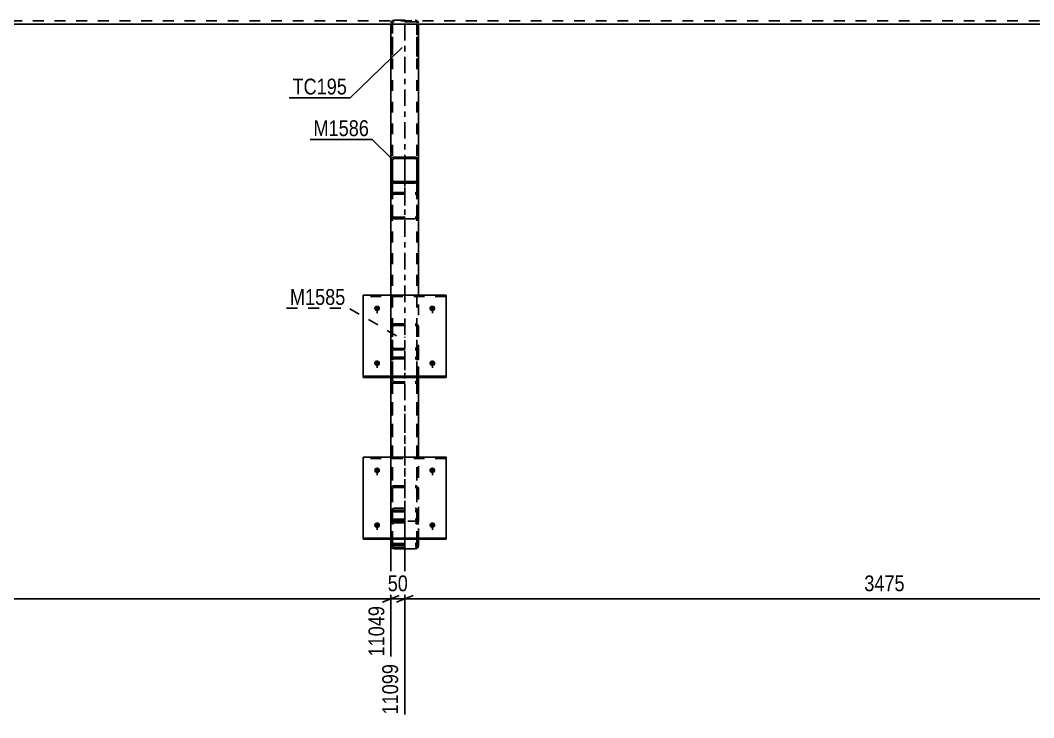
# Model space of a CAD drawing. Header units: millimetres. Extents: x -118 to 1071, y -539 to 302.
# Drawn here: x 484.5 to 668.1, y 100.3 to 226.5 of the extents above; entities that cross this region are included whole.
import ezdxf

# ---------------------------------------------------------------- set-up
doc = ezdxf.new("R2010")
doc.units = ezdxf.units.MM
doc.linetypes.add('DXK_LINE_DOT2', pattern=[3.9198, 1.9599, -1.9599])
doc.linetypes.add('DXK_LINE_DOT3', pattern=[5.9187, 2.979, -0.9799, 0.9799, -0.9799])
doc.styles.add('Arial Narrow', font='ARIALN.TTF', dxfattribs={"height": 0.2})

# ---------------------------------------------------------------- blocks, each defined once
blk = doc.blocks.new('Part-761550375-6408 - 6350')
at = {"color": 2, "linetype": 'Continuous'}
for p, q in [((546.65, 176.72), (561.65, 176.72)), ((546.65, 162.06), (546.65, 176.72)), ((561.65, 176.72), (561.65, 161.87)), ((546.65, 161.87), (546.65, 162.06)), ((546.65, 162.06), (561.65, 162.06)), ((561.65, 161.87), (546.65, 161.87))]:
    blk.add_line(p, q, dxfattribs=at)
at = {"color": 7, "linetype": 'DXK_LINE_DOT2'}
for p, q in [((546.65, 176.53), (546.65, 176.72)), ((561.65, 176.53), (546.65, 176.53)), ((561.65, 176.72), (561.65, 176.53))]:
    blk.add_line(p, q, dxfattribs=at)
blk = doc.blocks.new('Part-761550375-6446 - 6350')
at = {"color": 7, "linetype": 'DXK_LINE_DOT2'}
for p, q in [((727.9, 226.42), (-0.81, 226.42)), ((556.65, 225.82), (551.65, 225.82))]:
    blk.add_line(p, q, dxfattribs=at)
at = {"color": 2, "linetype": 'Continuous'}
for p, q in [((551.65, 225.82), (256.65, 225.82)), ((727.9, 225.82), (556.65, 225.82))]:
    blk.add_line(p, q, dxfattribs=at)
blk = doc.blocks.new('Bolt-761550375-6475 - 6350')
at = {"linetype": 'Continuous'}
for points in [[(559.15, 173.84), (559.04, 173.85), (558.93, 173.88), (558.83, 173.94), (558.74, 174.01), (558.68, 174.1), (558.63, 174.2), (558.61, 174.3), (558.61, 174.41), (558.63, 174.52), (558.68, 174.62), (558.74, 174.7), (558.83, 174.78), (558.93, 174.83), (559.04, 174.87), (559.15, 174.88), (559.27, 174.87), (559.38, 174.83), (559.48, 174.78), (559.56, 174.7), (559.63, 174.62), (559.68, 174.52), (559.7, 174.41), (559.7, 174.3), (559.68, 174.2), (559.63, 174.1), (559.56, 174.01), (559.48, 173.94), (559.38, 173.88), (559.27, 173.85)], [(559.15, 163.91), (559.04, 163.92), (558.93, 163.95), (558.83, 164.01), (558.74, 164.08), (558.68, 164.17), (558.63, 164.27), (558.61, 164.37), (558.61, 164.48), (558.63, 164.59), (558.68, 164.69), (558.74, 164.78), (558.83, 164.85), (558.93, 164.9), (559.04, 164.94), (559.15, 164.95), (559.27, 164.94), (559.38, 164.9), (559.48, 164.85), (559.56, 164.78), (559.63, 164.69), (559.68, 164.59), (559.7, 164.48), (559.7, 164.37), (559.68, 164.27), (559.63, 164.17), (559.56, 164.08), (559.48, 164.01), (559.38, 163.95), (559.27, 163.92)]]:
    blk.add_hatch(color=1, dxfattribs=at).paths.add_polyline_path(points)
at = {"color": 1, "linetype": 'Continuous'}
for p, q in [((559.15, 174.76), (559.15, 173.49)), ((559.15, 164.83), (559.15, 163.57))]:
    blk.add_line(p, q, dxfattribs=at)
blk = doc.blocks.new('Part-761550375-6529 - 6350')
at = {"color": 2, "linetype": 'Continuous'}
for p, q in [((556.05, 225.82), (551.65, 225.82)), ((551.65, 201.18), (551.65, 225.82)), ((556.65, 225.82), (556.05, 225.82)), ((556.65, 201.18), (556.65, 225.82)), ((551.65, 176.72), (551.65, 191.16)), ((556.65, 176.72), (556.65, 191.16)), ((551.65, 147.41), (551.65, 161.87)), ((556.65, 147.41), (556.65, 161.36)), ((551.65, 131.42), (551.65, 132.56)), ((551.7, 131.19), (551.65, 131.42)), ((551.83, 131), (551.7, 131.19)), ((552.02, 130.87), (551.83, 131)), ((552.25, 130.82), (552.02, 130.87)), ((552.25, 130.82), (556.05, 130.82)), ((556.28, 130.87), (556.05, 130.82)), ((556.48, 131), (556.28, 130.87)), ((556.61, 131.19), (556.48, 131)), ((556.65, 131.42), (556.61, 131.19)), ((556.65, 131.42), (556.65, 132.05))]:
    blk.add_line(p, q, dxfattribs=at)
at = {"color": 7, "linetype": 'DXK_LINE_DOT2'}
for p, q in [((551.95, 131.42), (551.95, 225.82)), ((556.35, 131.42), (556.35, 225.82)), ((551.65, 191.16), (551.65, 201.18)), ((556.65, 191.16), (556.65, 201.18)), ((551.65, 161.87), (551.65, 176.72)), ((556.65, 161.36), (556.65, 176.72)), ((551.65, 132.56), (551.65, 147.41)), ((556.65, 132.05), (556.65, 147.41)), ((552.02, 135.78), (552.25, 135.82)), ((552.25, 135.82), (556.05, 135.82)), ((556.05, 135.82), (556.28, 135.78)), ((551.65, 135.22), (551.7, 135.45)), ((551.7, 135.45), (551.83, 135.65)), ((551.83, 135.65), (552.02, 135.78)), ((551.98, 135.34), (551.95, 135.22)), ((552.04, 135.44), (551.98, 135.34)), ((552.14, 135.5), (552.04, 135.44)), ((552.25, 135.52), (552.14, 135.5)), ((552.25, 135.52), (556.05, 135.52)), ((556.17, 135.5), (556.05, 135.52)), ((556.27, 135.44), (556.17, 135.5)), ((556.33, 135.34), (556.27, 135.44)), ((556.28, 135.78), (556.48, 135.65)), ((556.35, 135.22), (556.33, 135.34)), ((556.48, 135.65), (556.61, 135.45)), ((556.61, 135.45), (556.65, 135.22)), ((551.95, 131.42), (551.98, 131.31)), ((551.98, 131.31), (552.04, 131.21)), ((552.04, 131.21), (552.14, 131.15)), ((552.14, 131.15), (552.25, 131.12)), ((552.25, 131.12), (556.05, 131.12)), ((556.05, 131.12), (556.17, 131.15)), ((556.17, 131.15), (556.27, 131.21)), ((556.27, 131.21), (556.33, 131.31)), ((556.33, 131.31), (556.35, 131.42))]:
    blk.add_line(p, q, dxfattribs=at)
at = {"color": 7, "linetype": 'DXK_LINE_DOT3'}
blk.add_line((554.15, 225.82), (554.15, 133.32), dxfattribs=at)
blk = doc.blocks.new('Part-761550375-6550 - 6350')
at = {"color": 2, "linetype": 'Continuous'}
for p, q in [((546.65, 147.41), (561.65, 147.41)), ((546.65, 132.75), (546.65, 147.41)), ((561.65, 147.41), (561.65, 132.56)), ((546.65, 132.56), (546.65, 132.75)), ((546.65, 132.75), (561.65, 132.75)), ((561.65, 132.56), (546.65, 132.56))]:
    blk.add_line(p, q, dxfattribs=at)
at = {"color": 7, "linetype": 'DXK_LINE_DOT2'}
for p, q in [((546.65, 147.21), (546.65, 147.41)), ((561.65, 147.21), (546.65, 147.21)), ((561.65, 147.41), (561.65, 147.21))]:
    blk.add_line(p, q, dxfattribs=at)
blk = doc.blocks.new('Part-761550375-6555 - 6350')
at = {"color": 7, "linetype": 'DXK_LINE_DOT2'}
for p, q in [((552.25, 135.82), (552.02, 135.78)), ((552.25, 135.82), (556.05, 135.82)), ((556.28, 135.78), (556.05, 135.82)), ((551.7, 135.45), (551.65, 135.22)), ((551.65, 131.42), (551.65, 135.22)), ((551.83, 135.65), (551.7, 135.45)), ((552.02, 135.78), (551.83, 135.65)), ((551.95, 135.22), (551.98, 135.34)), ((551.95, 131.42), (551.95, 135.22)), ((551.98, 135.34), (552.04, 135.44)), ((552.04, 135.44), (552.14, 135.5)), ((552.14, 135.5), (552.25, 135.52)), ((552.25, 135.52), (556.05, 135.52)), ((556.05, 135.52), (556.17, 135.5)), ((556.17, 135.5), (556.27, 135.44)), ((556.27, 135.44), (556.33, 135.34)), ((556.48, 135.65), (556.28, 135.78)), ((556.33, 135.34), (556.35, 135.22)), ((556.35, 131.42), (556.35, 135.22)), ((556.61, 135.45), (556.48, 135.65)), ((556.65, 135.22), (556.61, 135.45)), ((556.65, 131.42), (556.65, 135.22)), ((551.98, 131.31), (551.95, 131.42)), ((552.04, 131.21), (551.98, 131.31)), ((552.14, 131.15), (552.04, 131.21)), ((552.25, 131.12), (552.14, 131.15)), ((552.25, 131.12), (556.05, 131.12)), ((556.17, 131.15), (556.05, 131.12)), ((556.27, 131.21), (556.17, 131.15)), ((556.27, 131.21), (556.28, 131.24)), ((556.28, 131.24), (556.33, 131.31)), ((556.33, 131.31), (556.35, 131.42))]:
    blk.add_line(p, q, dxfattribs=at)
at = {"color": 7, "linetype": 'DXK_LINE_DOT3'}
blk.add_line((554.15, 133.32), (554.15, 133.32), dxfattribs=at)
at = {"color": 2, "linetype": 'Continuous'}
for p, q in [((551.65, 131.42), (551.7, 131.19)), ((551.7, 131.19), (551.83, 131)), ((551.83, 131), (552.02, 130.87)), ((552.02, 130.87), (552.25, 130.82)), ((552.25, 130.82), (556.05, 130.82)), ((556.05, 130.82), (556.28, 130.87)), ((556.28, 130.87), (556.48, 131)), ((556.48, 131), (556.61, 131.19)), ((556.61, 131.19), (556.65, 131.42))]:
    blk.add_line(p, q, dxfattribs=at)
blk = doc.blocks.new('Part-761550375-6566 - 6350')
at = {"color": 7, "linetype": 'DXK_LINE_DOT2'}
for p, q in [((551.65, 226.06), (551.69, 226.18)), ((551.65, 219.94), (551.65, 226.06)), ((556.65, 225.82), (551.65, 225.82)), ((551.69, 226.18), (551.7, 226.2)), ((551.7, 226.2), (551.83, 226.37)), ((551.83, 226.37), (552.02, 226.48)), ((551.98, 226.13), (551.95, 226.06)), ((551.95, 226.06), (551.95, 219.94)), ((552.03, 226.18), (551.98, 226.13)), ((552.02, 226.48), (552.25, 226.51)), ((552.04, 226.19), (552.03, 226.18)), ((552.14, 226.24), (552.04, 226.19)), ((552.25, 226.26), (552.14, 226.24)), ((552.25, 226.51), (556.05, 226.51)), ((556.05, 226.26), (552.25, 226.26)), ((556.05, 226.51), (556.28, 226.48)), ((556.17, 226.24), (556.05, 226.26)), ((556.27, 226.19), (556.17, 226.24)), ((556.28, 226.18), (556.27, 226.19)), ((556.28, 226.48), (556.48, 226.37)), ((556.33, 226.13), (556.28, 226.18)), ((556.35, 226.06), (556.33, 226.13)), ((556.35, 219.94), (556.35, 226.06)), ((556.48, 226.37), (556.61, 226.2)), ((556.61, 226.2), (556.61, 226.18)), ((556.61, 226.18), (556.65, 226.06)), ((556.65, 219.94), (556.65, 226.06))]:
    blk.add_line(p, q, dxfattribs=at)
blk = doc.blocks.new('Part-761550375-6568 - 6350')
at = {"color": 7, "linetype": 'DXK_LINE_DOT2'}
for p, q in [((551.65, 135.82), (551.65, 157.39)), ((551.95, 135.82), (551.95, 157.39)), ((556.35, 135.82), (556.35, 157.39)), ((556.65, 135.82), (556.65, 157.39)), ((551.7, 137.7), (551.65, 137.4)), ((551.83, 137.96), (551.7, 137.7)), ((552.02, 138.14), (551.83, 137.96)), ((551.98, 137.55), (552.04, 137.68)), ((552.25, 138.2), (552.02, 138.14)), ((552.04, 137.68), (552.14, 137.77)), ((552.14, 137.77), (552.25, 137.8)), ((552.25, 138.2), (556.05, 138.2)), ((552.25, 137.8), (556.05, 137.8)), ((556.28, 138.14), (556.05, 138.2)), ((556.05, 137.8), (556.17, 137.77)), ((556.17, 137.77), (556.27, 137.68)), ((556.27, 137.68), (556.33, 137.55)), ((556.48, 137.96), (556.28, 138.14)), ((556.61, 137.7), (556.48, 137.96)), ((556.65, 137.4), (556.61, 137.7)), ((556.65, 135.82), (551.65, 135.82)), ((551.95, 137.4), (551.98, 137.55)), ((556.33, 137.55), (556.35, 137.4))]:
    blk.add_line(p, q, dxfattribs=at)
at = {"color": 7, "linetype": 'DXK_LINE_DOT3'}
blk.add_line((554.15, 155.28), (554.15, 131.46), dxfattribs=at)
blk = doc.blocks.new('Part-761550375-6599 - 6350')
at = {"color": 7, "linetype": 'DXK_LINE_DOT2'}
for p, q in [((551.7, 171.21), (551.66, 170.99)), ((551.66, 161.87), (551.66, 170.99)), ((551.83, 171.39), (551.7, 171.21)), ((552.03, 171.52), (551.83, 171.39)), ((551.96, 170.99), (551.98, 171.1)), ((551.96, 161.37), (551.96, 170.99)), ((551.98, 171.1), (552.04, 171.19)), ((552.26, 171.56), (552.03, 171.52)), ((552.04, 171.19), (552.14, 171.26)), ((552.14, 171.26), (552.26, 171.28)), ((552.26, 171.56), (556.06, 171.56)), ((552.26, 171.28), (556.06, 171.28)), ((556.28, 171.52), (556.06, 171.56)), ((556.06, 171.28), (556.17, 171.26)), ((556.17, 171.26), (556.27, 171.19)), ((556.27, 171.19), (556.33, 171.1)), ((556.48, 171.39), (556.28, 171.52)), ((556.33, 171.1), (556.36, 170.99)), ((556.36, 161.37), (556.36, 170.99)), ((556.61, 171.21), (556.48, 171.39)), ((556.66, 170.99), (556.61, 171.21)), ((556.66, 161.87), (556.66, 170.99)), ((551.66, 167.4), (551.7, 167.18)), ((551.7, 167.18), (551.83, 167)), ((551.98, 167.29), (551.96, 167.4)), ((552.04, 167.2), (551.98, 167.29)), ((552.14, 167.14), (552.04, 167.2)), ((552.26, 167.12), (552.14, 167.14)), ((552.26, 167.12), (556.06, 167.12)), ((556.17, 167.14), (556.06, 167.12)), ((556.27, 167.2), (556.17, 167.14)), ((556.33, 167.29), (556.27, 167.2)), ((556.36, 167.4), (556.33, 167.29)), ((556.48, 167), (556.61, 167.18)), ((556.61, 167.18), (556.66, 167.4)), ((551.66, 164.96), (551.7, 165.18)), ((551.7, 165.18), (551.83, 165.36)), ((551.83, 167), (552.03, 166.88)), ((551.83, 165.36), (552.03, 165.49)), ((552.03, 166.88), (552.26, 166.83)), ((552.03, 165.49), (552.26, 165.53)), ((552.14, 165.22), (552.04, 165.16)), ((552.26, 165.25), (552.14, 165.22)), ((552.25, 165.25), (552.26, 165.25)), ((552.26, 166.83), (556.06, 166.83)), ((552.26, 165.53), (556.06, 165.53)), ((552.26, 165.25), (556.06, 165.25)), ((556.06, 166.83), (556.28, 166.88)), ((556.06, 165.53), (556.28, 165.49)), ((556.17, 165.22), (556.06, 165.25)), ((556.27, 165.16), (556.17, 165.22)), ((556.28, 166.88), (556.48, 167)), ((556.28, 165.49), (556.48, 165.36)), ((556.48, 165.36), (556.61, 165.18)), ((556.61, 165.18), (556.66, 164.96)), ((551.98, 165.07), (551.96, 164.96)), ((552.04, 165.16), (551.98, 165.07)), ((556.33, 165.07), (556.27, 165.16)), ((556.36, 164.96), (556.33, 165.07)), ((551.96, 161.37), (551.98, 161.26)), ((551.98, 161.26), (552.04, 161.17)), ((552.04, 161.17), (552.14, 161.11)), ((552.14, 161.11), (552.26, 161.08)), ((552.25, 160.8), (552.24, 160.8)), ((552.25, 160.8), (552.26, 160.8)), ((552.26, 161.08), (556.06, 161.08)), ((552.26, 160.8), (556.06, 160.8)), ((556.06, 161.08), (556.17, 161.11)), ((556.06, 160.8), (556.07, 160.8)), ((556.17, 161.11), (556.27, 161.17)), ((556.27, 161.17), (556.33, 161.26)), ((556.33, 161.26), (556.36, 161.37))]:
    blk.add_line(p, q, dxfattribs=at)
at = {"color": 7, "linetype": 'DXK_LINE_DOT3'}
blk.add_line((554.16, 163.17), (554.16, 169.2), dxfattribs=at)
at = {"color": 2, "linetype": 'Continuous'}
for p, q in [((552.26, 165.25), (552.25, 165.25)), ((551.66, 161.37), (551.66, 161.87)), ((556.66, 161.37), (556.66, 161.87)), ((551.7, 161.15), (551.66, 161.37)), ((551.83, 160.97), (551.7, 161.15)), ((552.03, 160.84), (551.83, 160.97)), ((552.24, 160.8), (552.03, 160.84)), ((556.07, 160.8), (556.28, 160.84)), ((556.48, 160.97), (556.28, 160.84)), ((556.61, 161.15), (556.48, 160.97)), ((556.66, 161.37), (556.61, 161.15))]:
    blk.add_line(p, q, dxfattribs=at)
blk = doc.blocks.new('Bolt-761550375-6600 - 6350')
at = {"linetype": 'Continuous'}
for points in [[(549.15, 173.84), (549.04, 173.85), (548.93, 173.88), (548.83, 173.94), (548.74, 174.01), (548.68, 174.1), (548.63, 174.2), (548.61, 174.3), (548.61, 174.41), (548.63, 174.52), (548.68, 174.62), (548.74, 174.7), (548.83, 174.78), (548.93, 174.83), (549.04, 174.87), (549.15, 174.88), (549.27, 174.87), (549.38, 174.83), (549.48, 174.78), (549.56, 174.7), (549.63, 174.62), (549.68, 174.52), (549.7, 174.41), (549.7, 174.3), (549.68, 174.2), (549.63, 174.1), (549.56, 174.01), (549.48, 173.94), (549.38, 173.88), (549.27, 173.85)], [(549.15, 163.91), (549.04, 163.92), (548.93, 163.95), (548.83, 164.01), (548.74, 164.08), (548.68, 164.17), (548.63, 164.27), (548.61, 164.37), (548.61, 164.48), (548.63, 164.59), (548.68, 164.69), (548.74, 164.78), (548.83, 164.85), (548.93, 164.9), (549.04, 164.94), (549.15, 164.95), (549.27, 164.94), (549.38, 164.9), (549.48, 164.85), (549.56, 164.78), (549.63, 164.69), (549.68, 164.59), (549.7, 164.48), (549.7, 164.37), (549.68, 164.27), (549.63, 164.17), (549.56, 164.08), (549.48, 164.01), (549.38, 163.95), (549.27, 163.92)]]:
    blk.add_hatch(color=1, dxfattribs=at).paths.add_polyline_path(points)
at = {"color": 1, "linetype": 'Continuous'}
for p, q in [((549.15, 174.76), (549.15, 173.49)), ((549.15, 164.83), (549.15, 163.57))]:
    blk.add_line(p, q, dxfattribs=at)
blk = doc.blocks.new('Part-761550375-6605 - 6350')
at = {"color": 7, "linetype": 'DXK_LINE_DOT2'}
for p, q in [((551.7, 141.9), (551.66, 141.68)), ((551.66, 132.56), (551.66, 141.68)), ((551.83, 142.08), (551.7, 141.9)), ((552.03, 142.21), (551.83, 142.08)), ((551.96, 141.68), (551.98, 141.79)), ((551.96, 132.06), (551.96, 141.68)), ((551.98, 141.79), (552.04, 141.88)), ((552.26, 142.25), (552.03, 142.21)), ((552.04, 141.88), (552.14, 141.94)), ((552.14, 141.94), (552.26, 141.96)), ((552.26, 142.25), (556.06, 142.25)), ((552.26, 141.96), (556.06, 141.96)), ((556.28, 142.21), (556.06, 142.25)), ((556.06, 141.96), (556.17, 141.94)), ((556.17, 141.94), (556.27, 141.88)), ((556.27, 141.88), (556.33, 141.79)), ((556.48, 142.08), (556.28, 142.21)), ((556.33, 141.79), (556.36, 141.68)), ((556.36, 132.06), (556.36, 141.68)), ((556.61, 141.9), (556.48, 142.08)), ((556.66, 141.68), (556.61, 141.9)), ((556.66, 132.56), (556.66, 141.68)), ((551.66, 138.09), (551.7, 137.87)), ((551.7, 137.87), (551.83, 137.69)), ((551.83, 137.69), (552.03, 137.56)), ((551.98, 137.98), (551.96, 138.09)), ((552.04, 137.89), (551.98, 137.98)), ((552.14, 137.83), (552.04, 137.89)), ((552.26, 137.8), (552.14, 137.83)), ((552.26, 137.8), (556.06, 137.8)), ((556.17, 137.83), (556.06, 137.8)), ((556.27, 137.89), (556.17, 137.83)), ((556.33, 137.98), (556.27, 137.89)), ((556.28, 137.56), (556.48, 137.69)), ((556.36, 138.09), (556.33, 137.98)), ((556.48, 137.69), (556.61, 137.87)), ((556.61, 137.87), (556.66, 138.09)), ((551.66, 135.65), (551.7, 135.87)), ((551.7, 135.87), (551.83, 136.05)), ((551.83, 136.05), (552.03, 136.17)), ((552.04, 135.85), (551.98, 135.76)), ((552.03, 137.56), (552.26, 137.52)), ((552.03, 136.17), (552.26, 136.22)), ((552.14, 135.91), (552.04, 135.85)), ((552.26, 135.93), (552.14, 135.91)), ((552.26, 137.52), (556.06, 137.52)), ((552.26, 136.22), (556.06, 136.22)), ((552.26, 135.93), (556.06, 135.93)), ((556.06, 137.52), (556.28, 137.56)), ((556.06, 136.22), (556.28, 136.17)), ((556.17, 135.91), (556.06, 135.93)), ((556.27, 135.85), (556.17, 135.91)), ((556.33, 135.76), (556.27, 135.85)), ((556.28, 136.17), (556.48, 136.05)), ((556.48, 136.05), (556.61, 135.87)), ((556.61, 135.87), (556.66, 135.65)), ((551.98, 135.76), (551.96, 135.65)), ((556.36, 135.65), (556.33, 135.76)), ((551.96, 132.06), (551.98, 131.95)), ((551.98, 131.95), (552.04, 131.86)), ((552.04, 131.86), (552.14, 131.79)), ((552.14, 131.79), (552.26, 131.77)), ((552.25, 131.49), (552.21, 131.5)), ((552.25, 131.49), (552.26, 131.49)), ((552.26, 131.77), (556.06, 131.77)), ((552.26, 131.49), (556.06, 131.49)), ((556.06, 131.77), (556.17, 131.79)), ((556.06, 131.49), (556.1, 131.5)), ((556.17, 131.79), (556.27, 131.86)), ((556.27, 131.86), (556.33, 131.95)), ((556.33, 131.95), (556.36, 132.06))]:
    blk.add_line(p, q, dxfattribs=at)
at = {"color": 7, "linetype": 'DXK_LINE_DOT3'}
blk.add_line((554.16, 130.6), (554.16, 143.14), dxfattribs=at)
at = {"color": 2, "linetype": 'Continuous'}
for p, q in [((551.66, 132.06), (551.66, 132.56)), ((556.66, 132.06), (556.66, 132.56)), ((551.7, 131.84), (551.66, 132.06)), ((551.83, 131.66), (551.7, 131.84)), ((552.03, 131.53), (551.83, 131.66)), ((552.21, 131.5), (552.03, 131.53)), ((556.1, 131.5), (556.28, 131.53)), ((556.48, 131.66), (556.28, 131.53)), ((556.61, 131.84), (556.48, 131.66)), ((556.66, 132.06), (556.61, 131.84))]:
    blk.add_line(p, q, dxfattribs=at)
blk = doc.blocks.new('Bolt-761550375-6608 - 6350')
at = {"linetype": 'Continuous'}
for points in [[(549.15, 144.52), (549.04, 144.54), (548.93, 144.57), (548.83, 144.62), (548.74, 144.7), (548.68, 144.78), (548.63, 144.88), (548.61, 144.99), (548.61, 145.1), (548.63, 145.2), (548.68, 145.3), (548.74, 145.39), (548.83, 145.46), (548.93, 145.52), (549.04, 145.55), (549.15, 145.56), (549.27, 145.55), (549.38, 145.52), (549.48, 145.46), (549.56, 145.39), (549.63, 145.3), (549.68, 145.2), (549.7, 145.1), (549.7, 144.99), (549.68, 144.88), (549.63, 144.78), (549.56, 144.7), (549.48, 144.62), (549.38, 144.57), (549.27, 144.54)], [(549.15, 134.6), (549.04, 134.61), (548.93, 134.64), (548.83, 134.69), (548.74, 134.77), (548.68, 134.86), (548.63, 134.95), (548.61, 135.06), (548.61, 135.17), (548.63, 135.28), (548.68, 135.38), (548.74, 135.46), (548.83, 135.54), (548.93, 135.59), (549.04, 135.62), (549.15, 135.64), (549.27, 135.62), (549.38, 135.59), (549.48, 135.54), (549.56, 135.46), (549.63, 135.38), (549.68, 135.28), (549.7, 135.17), (549.7, 135.06), (549.68, 134.95), (549.63, 134.86), (549.56, 134.77), (549.48, 134.69), (549.38, 134.64), (549.27, 134.61)]]:
    blk.add_hatch(color=1, dxfattribs=at).paths.add_polyline_path(points)
at = {"color": 1, "linetype": 'Continuous'}
for p, q in [((549.15, 145.45), (549.15, 144.18)), ((549.15, 135.52), (549.15, 134.25))]:
    blk.add_line(p, q, dxfattribs=at)
blk = doc.blocks.new('Bolt-761550375-6609 - 6350')
at = {"linetype": 'Continuous'}
for points in [[(559.15, 144.52), (559.04, 144.54), (558.93, 144.57), (558.83, 144.62), (558.74, 144.7), (558.68, 144.78), (558.63, 144.88), (558.61, 144.99), (558.61, 145.1), (558.63, 145.2), (558.68, 145.3), (558.74, 145.39), (558.83, 145.46), (558.93, 145.52), (559.04, 145.55), (559.15, 145.56), (559.27, 145.55), (559.38, 145.52), (559.48, 145.46), (559.56, 145.39), (559.63, 145.3), (559.68, 145.2), (559.7, 145.1), (559.7, 144.99), (559.68, 144.88), (559.63, 144.78), (559.56, 144.7), (559.48, 144.62), (559.38, 144.57), (559.27, 144.54)], [(559.15, 134.6), (559.04, 134.61), (558.93, 134.64), (558.83, 134.69), (558.74, 134.77), (558.68, 134.86), (558.63, 134.95), (558.61, 135.06), (558.61, 135.17), (558.63, 135.28), (558.68, 135.38), (558.74, 135.46), (558.83, 135.54), (558.93, 135.59), (559.04, 135.62), (559.15, 135.64), (559.27, 135.62), (559.38, 135.59), (559.48, 135.54), (559.56, 135.46), (559.63, 135.38), (559.68, 135.28), (559.7, 135.17), (559.7, 135.06), (559.68, 134.95), (559.63, 134.86), (559.56, 134.77), (559.48, 134.69), (559.38, 134.64), (559.27, 134.61)]]:
    blk.add_hatch(color=1, dxfattribs=at).paths.add_polyline_path(points)
at = {"color": 1, "linetype": 'Continuous'}
for p, q in [((559.15, 145.45), (559.15, 144.18)), ((559.15, 135.52), (559.15, 134.25))]:
    blk.add_line(p, q, dxfattribs=at)
blk = doc.blocks.new('Part-761550375-6618 - 6350')
at = {"color": 2, "linetype": 'Continuous'}
for p, q in [((551.7, 201.4), (551.65, 201.18)), ((551.65, 191.16), (551.65, 201.18)), ((551.83, 201.58), (551.7, 201.4)), ((552.02, 201.71), (551.83, 201.58)), ((551.95, 201.18), (551.98, 201.29)), ((551.95, 197.59), (551.95, 201.18)), ((551.98, 201.29), (552.04, 201.38)), ((552.25, 201.75), (552.02, 201.71)), ((552.04, 201.38), (552.14, 201.44)), ((552.14, 201.44), (552.25, 201.47)), ((552.25, 201.75), (556.05, 201.75)), ((552.25, 201.47), (556.05, 201.47)), ((556.28, 201.71), (556.05, 201.75)), ((556.05, 201.47), (556.17, 201.44)), ((556.17, 201.44), (556.27, 201.38)), ((556.27, 201.38), (556.33, 201.29)), ((556.48, 201.58), (556.28, 201.71)), ((556.33, 201.29), (556.35, 201.18)), ((556.35, 197.59), (556.35, 201.18)), ((556.61, 201.4), (556.48, 201.58)), ((556.65, 201.18), (556.61, 201.4)), ((556.65, 191.16), (556.65, 201.18)), ((551.65, 197.59), (551.7, 197.37)), ((551.7, 197.37), (551.83, 197.19)), ((551.83, 197.19), (552.02, 197.06)), ((551.98, 197.48), (551.95, 197.59)), ((552.04, 197.39), (551.98, 197.48)), ((552.02, 197.06), (552.25, 197.02)), ((552.14, 197.33), (552.04, 197.39)), ((552.25, 197.3), (552.14, 197.33)), ((552.25, 197.3), (556.05, 197.3)), ((552.25, 197.02), (556.05, 197.02)), ((556.17, 197.33), (556.05, 197.3)), ((556.05, 197.02), (556.28, 197.06)), ((556.27, 197.39), (556.17, 197.33)), ((556.33, 197.48), (556.27, 197.39)), ((556.28, 197.06), (556.48, 197.19)), ((556.35, 197.59), (556.33, 197.48)), ((556.48, 197.19), (556.61, 197.37)), ((556.61, 197.37), (556.65, 197.59)), ((551.7, 190.94), (551.65, 191.16)), ((551.83, 190.76), (551.7, 190.94)), ((556.61, 190.94), (556.48, 190.76)), ((556.65, 191.16), (556.61, 190.94)), ((552.02, 190.64), (551.83, 190.76)), ((552.25, 190.59), (552.02, 190.64)), ((556.05, 190.59), (552.25, 190.59)), ((556.28, 190.64), (556.05, 190.59)), ((556.48, 190.76), (556.28, 190.64))]:
    blk.add_line(p, q, dxfattribs=at)
at = {"color": 7, "linetype": 'DXK_LINE_DOT3'}
blk.add_line((554.15, 199.39), (554.15, 192.96), dxfattribs=at)
at = {"color": 7, "linetype": 'DXK_LINE_DOT2'}
for p, q in [((551.95, 191.16), (551.95, 197.59)), ((556.35, 191.16), (556.35, 197.59)), ((551.65, 194.76), (551.7, 194.97)), ((551.7, 194.97), (551.83, 195.16)), ((551.83, 195.16), (552.02, 195.28)), ((551.98, 194.86), (551.95, 194.76)), ((552.04, 194.96), (551.98, 194.86)), ((552.02, 195.28), (552.25, 195.32)), ((552.14, 195.02), (552.04, 194.96)), ((552.25, 195.04), (552.14, 195.02)), ((552.25, 195.32), (556.05, 195.32)), ((552.25, 195.04), (556.05, 195.04)), ((556.05, 195.32), (556.28, 195.28)), ((556.17, 195.02), (556.05, 195.04)), ((556.27, 194.96), (556.17, 195.02)), ((556.33, 194.86), (556.27, 194.96)), ((556.28, 195.28), (556.48, 195.16)), ((556.35, 194.76), (556.33, 194.86)), ((556.48, 195.16), (556.61, 194.97)), ((556.61, 194.97), (556.65, 194.76)), ((551.95, 191.16), (551.98, 191.05)), ((551.98, 191.05), (552.04, 190.96)), ((552.04, 190.96), (552.14, 190.9)), ((552.14, 190.9), (552.25, 190.88)), ((552.25, 190.88), (556.05, 190.88)), ((556.05, 190.88), (556.17, 190.9)), ((556.17, 190.9), (556.27, 190.96)), ((556.27, 190.96), (556.33, 191.05)), ((556.33, 191.05), (556.35, 191.16)), ((552.25, 190.59), (552.25, 190.59)), ((556.05, 190.59), (556.05, 190.59))]:
    blk.add_line(p, q, dxfattribs=at)
blk = doc.blocks.new('StraightDimension-761550375-39009 - 6350')
at = {"color": 7, "linetype": 'Continuous'}
for p, q in [((551.65, 216.64), (551.65, 111.35)), ((251.65, 121.8), (551.65, 121.8)), ((550.15, 121.2), (553.15, 122.4))]:
    blk.add_line(p, q, dxfattribs=at)
at = {"color": 0, "linetype": 'Continuous'}
blk.add_wipeout([(551.05, 121.1), (546.85, 121.1), (546.85, 110.75), (551.05, 110.75)], dxfattribs=at)
at = {"color": 3, "linetype": 'Continuous', "style": 'Arial Narrow'}
blk.add_text('11049', height=2.863, rotation=90.0002, dxfattribs=at).set_placement((550.45, 111.35))
blk = doc.blocks.new('StraightDimension-761550375-39007 - 6350')
at = {"color": 7, "linetype": 'Continuous'}
for p, q in [((727.9, 224.82), (727.9, 111.35)), ((554.15, 134.82), (554.15, 100.85)), ((555.65, 122.4), (552.65, 121.2)), ((554.15, 121.8), (727.9, 121.8)), ((726.4, 121.2), (729.4, 122.4))]:
    blk.add_line(p, q, dxfattribs=at)
at = {"color": 0}
blk.add_wipeout([(645.28, 122.55), (645.28, 126.75), (636.77, 126.75), (636.77, 122.55)], dxfattribs=at)
at = {"color": 0, "linetype": 'Continuous'}
blk.add_wipeout([(727.3, 121.1), (723.1, 121.1), (723.1, 110.75), (727.3, 110.75)], dxfattribs=at)
at = {"color": 3, "style": 'Arial Narrow'}
blk.add_text('3475', height=2.863, dxfattribs=at).set_placement((637.37, 123.15))
at = {"color": 3, "linetype": 'Continuous', "style": 'Arial Narrow'}
blk.add_text('14574', height=2.863, rotation=90.0002, dxfattribs=at).set_placement((726.7, 111.35))
blk = doc.blocks.new('StraightDimension-761550375-39008 - 6350')
at = {"color": 7, "linetype": 'Continuous'}
for p, q in [((551.65, 216.64), (551.65, 111.35)), ((554.15, 134.82), (554.15, 100.85)), ((550.15, 121.2), (553.15, 122.4)), ((551.65, 121.8), (554.15, 121.8)), ((555.65, 122.4), (552.65, 121.2))]:
    blk.add_line(p, q, dxfattribs=at)
at = {"color": 0}
blk.add_wipeout([(555.33, 122.55), (555.33, 126.75), (550.47, 126.75), (550.47, 122.55)], dxfattribs=at)
at = {"color": 0, "linetype": 'Continuous'}
blk.add_wipeout([(553.55, 110.6), (549.35, 110.6), (549.35, 100.25), (553.55, 100.25)], dxfattribs=at)
at = {"color": 3, "style": 'Arial Narrow'}
blk.add_text('50', height=2.863, dxfattribs=at).set_placement((551.07, 123.15))
at = {"color": 3, "linetype": 'Continuous', "style": 'Arial Narrow'}
blk.add_text('11099', height=2.863, rotation=90.0002, dxfattribs=at).set_placement((552.95, 100.85))
blk = doc.blocks.new('Mark-761550375-6525 - 6350')
at = {"color": 0}
blk.add_wipeout([(543.69, 213.08), (543.69, 216.08), (533.83, 216.08), (533.83, 213.08)], dxfattribs=at)
blk.add_wipeout([(543.69, 213.08), (543.69, 216.08), (533.83, 216.08), (533.83, 213.08)], dxfattribs=at)
at = {"color": 30, "linetype": 'Continuous'}
for p in [(553.66, 221.58), (533.23, 212.48)]:
    blk.add_line(p, (544.29, 212.48), dxfattribs=at)
at = {"color": 3, "style": 'Arial Narrow'}
blk.add_text('TC195', height=2.863, dxfattribs=at).set_placement((533.83, 213.08))
blk = doc.blocks.new('Mark-761550375-6595 - 6350')
at = {"color": 0}
blk.add_wipeout([(543.41, 174.99), (543.41, 177.99), (533.36, 177.99), (533.36, 174.99)], dxfattribs=at)
blk.add_wipeout([(543.41, 174.99), (543.41, 177.99), (533.36, 177.99), (533.36, 174.99)], dxfattribs=at)
at = {"color": 30, "linetype": 'DXK_LINE_DOT2'}
for p in [(532.76, 174.39), (552.67, 169.39)]:
    blk.add_line(p, (544.01, 174.39), dxfattribs=at)
at = {"color": 3, "style": 'Arial Narrow'}
blk.add_text('M1585', height=2.863, dxfattribs=at).set_placement((533.36, 174.99))
blk = doc.blocks.new('Mark-761550375-6614 - 6350')
at = {"color": 0}
blk.add_wipeout([(547.68, 205.55), (547.68, 208.55), (537.63, 208.55), (537.63, 205.55)], dxfattribs=at)
blk.add_wipeout([(547.68, 205.55), (547.68, 208.55), (537.63, 208.55), (537.63, 205.55)], dxfattribs=at)
at = {"color": 30, "linetype": 'Continuous'}
for p in [(537.03, 204.95), (551.82, 201.42)]:
    blk.add_line(p, (548.28, 204.95), dxfattribs=at)
at = {"color": 3, "style": 'Arial Narrow'}
blk.add_text('M1586', height=2.863, dxfattribs=at).set_placement((537.63, 205.55))

msp = doc.modelspace()

# ---------------------------------------------------------------- block references
for name in ['Part-761550375-6446 - 6350', 'Part-761550375-6566 - 6350', 'Part-761550375-6529 - 6350', 'Part-761550375-6618 - 6350', 'Part-761550375-6408 - 6350', 'Bolt-761550375-6600 - 6350', 'Bolt-761550375-6475 - 6350', 'Part-761550375-6599 - 6350', 'Part-761550375-6568 - 6350', 'Part-761550375-6550 - 6350', 'Bolt-761550375-6608 - 6350', 'Bolt-761550375-6609 - 6350', 'Part-761550375-6605 - 6350', 'Part-761550375-6555 - 6350']:
    msp.add_blockref(name, (0, 0))

# ---------------------------------------------------------------- next in the draw order: block references
msp.add_blockref('StraightDimension-761550375-39009 - 6350', (0, 0))

# ---------------------------------------------------------------- next in the draw order: block references
msp.add_blockref('StraightDimension-761550375-39007 - 6350', (0, 0))

# ---------------------------------------------------------------- next in the draw order: block references
msp.add_blockref('StraightDimension-761550375-39008 - 6350', (0, 0))

# ---------------------------------------------------------------- next in the draw order: block references
for name in ['Mark-761550375-6525 - 6350', 'Mark-761550375-6614 - 6350', 'Mark-761550375-6595 - 6350']:
    msp.add_blockref(name, (0, 0))

doc.saveas('drawing.dxf')
